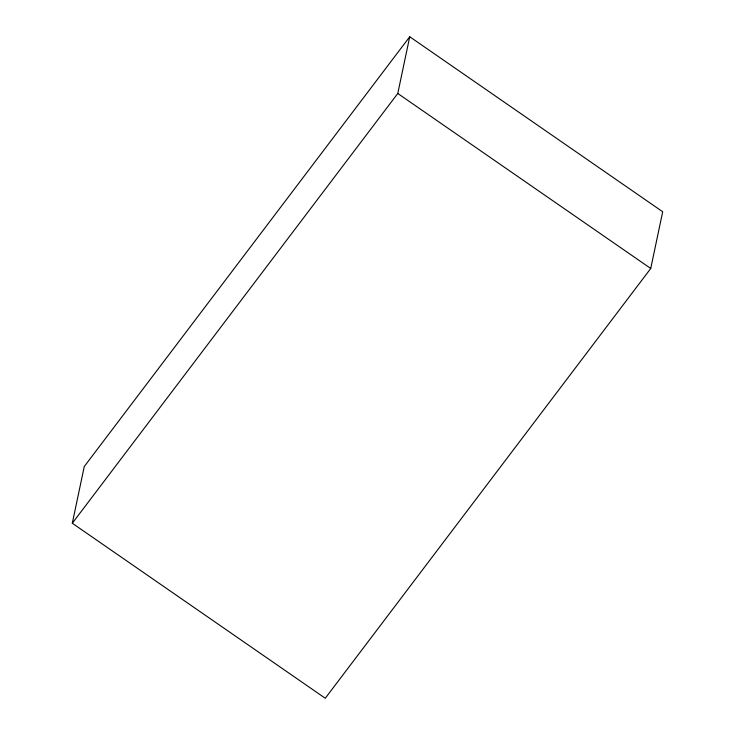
<?xml version="1.0" encoding="UTF-8"?>
<svg xmlns="http://www.w3.org/2000/svg" width="735" height="735" viewBox="0 0 735 735"><rect width="100%" height="100%" fill="white"/><g stroke="black" fill="none" stroke-linecap="round" stroke-linejoin="round"><path stroke-width="1.1" d="M72.306 523.246L84.259 466.523L409.726 36.75L662.694 211.753L650.741 268.477L325.274 698.25L72.306 523.246L397.773 93.474L409.726 36.75M397.773 93.474L650.741 268.477"/></g></svg>
